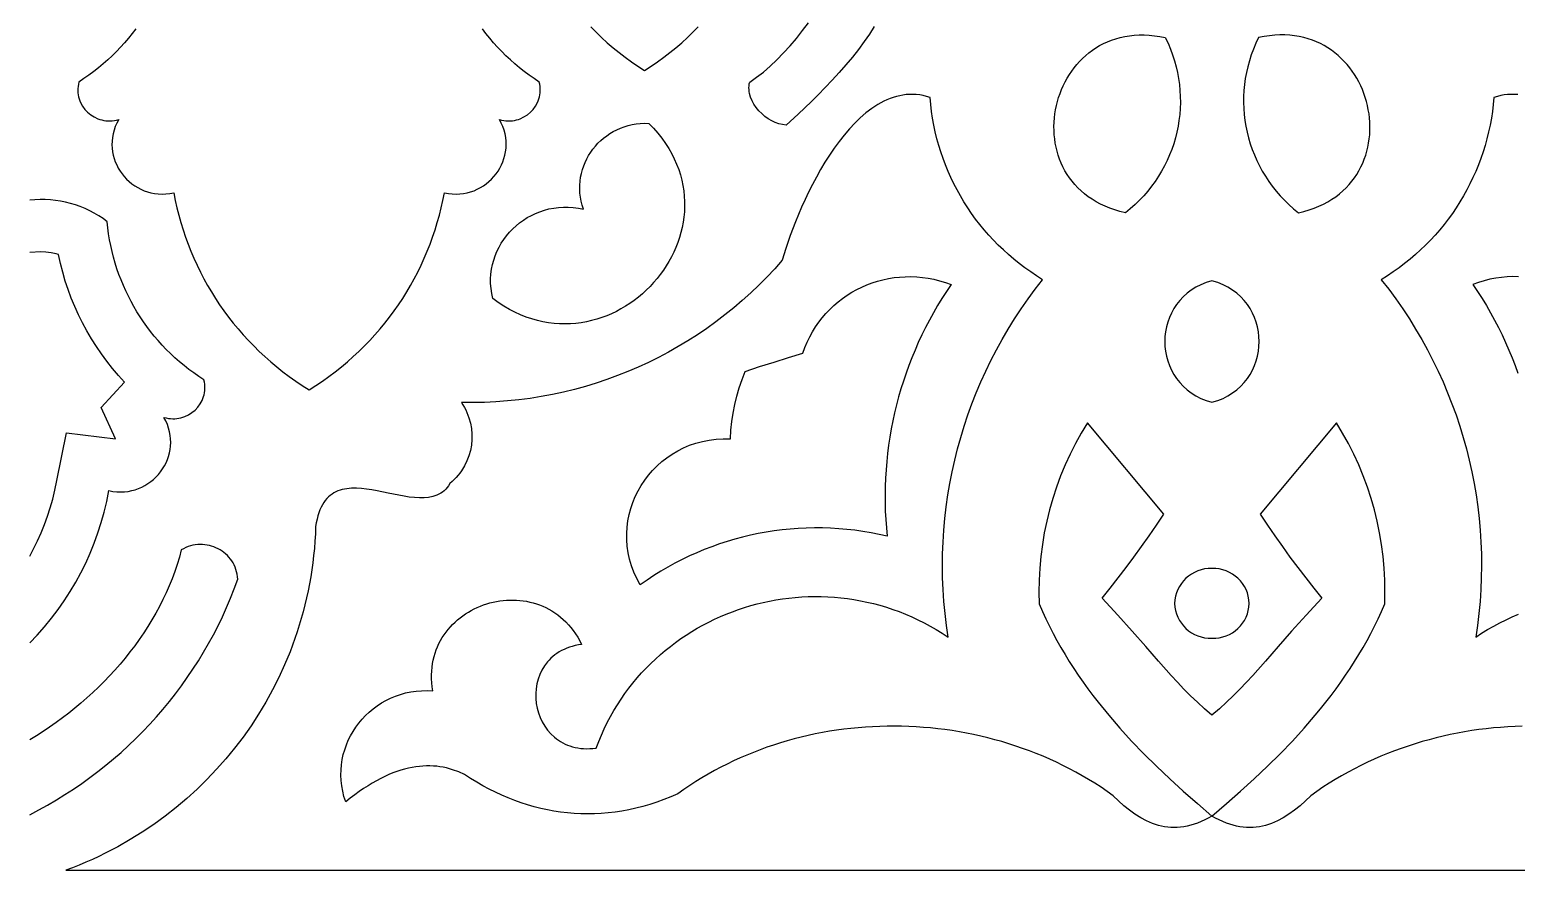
# Model space of a CAD drawing. Extents: x 50 to 3710, y -977 to -877.
# Drawn here: x 863.1 to 948.4, y -977.1 to -928.9 of the extents above; entities that cross this region are included whole.
import ezdxf

# ---------------------------------------------------------------- set-up
doc = ezdxf.new("R2010")
doc.units = 0
doc.layers.add('LAYER_1', color=18, linetype='CONTINUOUS')

msp = doc.modelspace()

# ---------------------------------------------------------------- linework, layer by layer
at = {"layer": 'LAYER_1'}
for points in [[(869.214, -928.822), (869.008, -929.094), (868.794, -929.361), (868.572, -929.623), (868.343, -929.878), (868.106, -930.127), (867.861, -930.37), (867.609, -930.606), (867.35, -930.835), (867.084, -931.058), (866.811, -931.273), (866.531, -931.482), (866.244, -931.683), (865.95, -931.876), (865.922, -932.002), (865.904, -932.127), (865.894, -932.251), (865.893, -932.373), (865.901, -932.493), (865.916, -932.611), (865.94, -932.726), (865.971, -932.839), (866.009, -932.949), (866.054, -933.055), (866.164, -933.257), (866.299, -933.443), (866.456, -933.61), (866.633, -933.757), (866.828, -933.881), (867.038, -933.98), (867.148, -934.019), (867.261, -934.052), (867.377, -934.077), (867.495, -934.094), (867.615, -934.104), (867.737, -934.106), (867.861, -934.099), (867.986, -934.084), (868.112, -934.06), (868.238, -934.026), (868.13, -934.23), (868.041, -934.436), (867.969, -934.643), (867.914, -934.851), (867.877, -935.058), (867.855, -935.265), (867.85, -935.47), (867.859, -935.673), (867.884, -935.873), (867.923, -936.07), (867.976, -936.263), (868.042, -936.451), (868.121, -936.634), (868.212, -936.811), (868.315, -936.981), (868.43, -937.144), (868.555, -937.299), (868.69, -937.445), (868.836, -937.582), (868.99, -937.71), (869.154, -937.826), (869.326, -937.932), (869.506, -938.026), (869.693, -938.107), (869.886, -938.175), (870.087, -938.229), (870.293, -938.269), (870.504, -938.294), (870.72, -938.303), (870.941, -938.296), (871.165, -938.271), (871.393, -938.229), (871.478, -938.662), (871.574, -939.091), (871.68, -939.517), (871.798, -939.939), (871.926, -940.357), (872.065, -940.771), (872.214, -941.18), (872.374, -941.585), (872.545, -941.986), (872.726, -942.382), (872.917, -942.772), (873.118, -943.158), (873.329, -943.538), (873.55, -943.913), (873.781, -944.282), (874.022, -944.646), (874.273, -945.003), (874.534, -945.354), (874.804, -945.699), (875.083, -946.037), (875.372, -946.369), (875.671, -946.694), (875.978, -947.012), (876.295, -947.322), (876.621, -947.625), (876.956, -947.921), (877.3, -948.209), (877.653, -948.489), (878.014, -948.761), (878.385, -949.025), (878.764, -949.28), (879.151, -949.527), (879.539, -949.28), (879.917, -949.025), (880.288, -948.761), (880.649, -948.489), (881.002, -948.209), (881.346, -947.921), (881.681, -947.625), (882.007, -947.322), (882.324, -947.012), (882.631, -946.694), (882.93, -946.369), (883.219, -946.037), (883.498, -945.699), (883.769, -945.354), (884.029, -945.003), (884.28, -944.646), (884.521, -944.282), (884.752, -943.913), (884.973, -943.538), (885.184, -943.158), (885.386, -942.772), (885.577, -942.382), (885.757, -941.986), (885.928, -941.585), (886.088, -941.18), (886.237, -940.771), (886.376, -940.357), (886.504, -939.939), (886.622, -939.517), (886.729, -939.091), (886.824, -938.662), (886.909, -938.229), (887.137, -938.271), (887.361, -938.296), (887.582, -938.303), (887.798, -938.294), (888.009, -938.269), (888.215, -938.229), (888.416, -938.175), (888.61, -938.107), (888.797, -938.026), (888.976, -937.932), (889.148, -937.826), (889.312, -937.71), (889.466, -937.582), (889.612, -937.445), (889.747, -937.299), (889.873, -937.144), (889.987, -936.981), (890.09, -936.811), (890.181, -936.634), (890.26, -936.451), (890.326, -936.263), (890.379, -936.07), (890.418, -935.873), (890.443, -935.673), (890.452, -935.47), (890.447, -935.265), (890.426, -935.058), (890.388, -934.851), (890.333, -934.643), (890.262, -934.436), (890.172, -934.23), (890.064, -934.026), (890.19, -934.06), (890.316, -934.084), (890.441, -934.099), (890.565, -934.106), (890.687, -934.104), (890.807, -934.094), (890.925, -934.077), (891.041, -934.052), (891.154, -934.019), (891.264, -933.98), (891.474, -933.881), (891.669, -933.757), (891.846, -933.61), (892.003, -933.443), (892.138, -933.257), (892.248, -933.055), (892.293, -932.949), (892.332, -932.839), (892.363, -932.726), (892.386, -932.611), (892.402, -932.493), (892.409, -932.373), (892.408, -932.251), (892.398, -932.127), (892.38, -932.002), (892.352, -931.876), (892.058, -931.683), (891.771, -931.482), (891.491, -931.273), (891.218, -931.058), (890.952, -930.835), (890.693, -930.606), (890.441, -930.37), (890.197, -930.127), (889.959, -929.878), (889.73, -929.623), (889.508, -929.361), (889.294, -929.094), (889.088, -928.822)], [(895.301, -928.717), (895.609, -929.025), (895.926, -929.326), (896.251, -929.62), (896.585, -929.906), (896.928, -930.185), (897.279, -930.456), (897.639, -930.72), (898.007, -930.975), (898.384, -931.222), (898.76, -930.975), (899.129, -930.72), (899.488, -930.456), (899.84, -930.185), (900.182, -929.906), (900.517, -929.62), (900.842, -929.326), (901.159, -929.025), (901.467, -928.717)], [(911.55, -928.699), (911.283, -929.126), (910.983, -929.561), (910.654, -930.004), (910.302, -930.449), (909.931, -930.894), (909.546, -931.336), (909.151, -931.77), (908.751, -932.195), (908.35, -932.606), (907.955, -933), (907.195, -933.724), (906.508, -934.341), (906.301, -934.319), (906.091, -934.27), (905.883, -934.196), (905.677, -934.099), (905.478, -933.981), (905.287, -933.844), (905.107, -933.69), (904.941, -933.521), (904.791, -933.34), (904.66, -933.147), (904.551, -932.946), (904.465, -932.738), (904.407, -932.525), (904.388, -932.417), (904.377, -932.309), (904.375, -932.2), (904.38, -932.092), (904.394, -931.984), (904.417, -931.876), (904.809, -931.607), (905.202, -931.303), (905.592, -930.966), (905.979, -930.601), (906.36, -930.211), (906.733, -929.8), (907.097, -929.371), (907.45, -928.927), (907.789, -928.473)], [(948.715, -968.822), (948.3, -968.835), (947.884, -968.856), (947.469, -968.885), (947.054, -968.921), (946.64, -968.965), (946.226, -969.016), (945.814, -969.075), (945.402, -969.142), (944.992, -969.217), (944.584, -969.299), (944.176, -969.389), (943.771, -969.487), (943.367, -969.592), (942.965, -969.705), (942.566, -969.826), (942.168, -969.955), (941.773, -970.091), (941.381, -970.234), (940.992, -970.386), (940.605, -970.545), (940.221, -970.712), (939.841, -970.886), (939.464, -971.069), (939.09, -971.259), (938.72, -971.456), (938.354, -971.661), (937.992, -971.874), (937.634, -972.095), (937.28, -972.323), (936.931, -972.559), (936.586, -972.803), (936.281, -973.102), (935.97, -973.381), (935.655, -973.637), (935.334, -973.869), (935.008, -974.074), (934.675, -974.25), (934.506, -974.327), (934.336, -974.396), (934.164, -974.457), (933.99, -974.509), (933.814, -974.552), (933.636, -974.586), (933.457, -974.611), (933.275, -974.627), (933.091, -974.632), (932.905, -974.628), (932.717, -974.613), (932.527, -974.588), (932.335, -974.551), (932.14, -974.504), (931.943, -974.445), (931.744, -974.374), (931.542, -974.292), (931.337, -974.197), (931.13, -974.09), (930.921, -973.97), (931.754, -973.26), (932.563, -972.549), (933.345, -971.835), (934.1, -971.118), (934.829, -970.396), (935.529, -969.669), (936.2, -968.934), (936.842, -968.191), (937.151, -967.816), (937.453, -967.438), (937.747, -967.058), (938.034, -966.676), (938.312, -966.29), (938.582, -965.901), (938.845, -965.509), (939.099, -965.113), (939.344, -964.714), (939.582, -964.311), (939.811, -963.905), (940.031, -963.494), (940.243, -963.08), (940.446, -962.661), (940.64, -962.238), (940.825, -961.81), (940.841, -961.124), (940.83, -960.44), (940.794, -959.759), (940.732, -959.08), (940.645, -958.405), (940.532, -957.734), (940.394, -957.068), (940.232, -956.408), (940.044, -955.755), (939.832, -955.108), (939.596, -954.47), (939.335, -953.839), (939.051, -953.218), (938.742, -952.607), (938.41, -952.006), (938.055, -951.416), (933.686, -956.666), (934.101, -957.286), (934.524, -957.902), (934.955, -958.512), (935.393, -959.116), (935.839, -959.715), (936.293, -960.309), (936.754, -960.897), (937.223, -961.479), (936.756, -961.967), (936.313, -962.443), (935.486, -963.364), (934.717, -964.246), (933.983, -965.092), (933.26, -965.905), (932.895, -966.301), (932.524, -966.69), (932.144, -967.073), (931.752, -967.45), (931.345, -967.821), (930.92, -968.187), (930.495, -967.821), (930.087, -967.45), (929.695, -967.073), (929.315, -966.69), (928.944, -966.301), (928.58, -965.905), (927.856, -965.092), (927.122, -964.246), (926.353, -963.364), (925.526, -962.443), (925.083, -961.967), (924.617, -961.479), (925.085, -960.897), (925.547, -960.309), (926, -959.715), (926.446, -959.116), (926.885, -958.512), (927.315, -957.902), (927.738, -957.286), (928.153, -956.666), (923.784, -951.416), (923.429, -952.006), (923.097, -952.607), (922.789, -953.218), (922.504, -953.839), (922.244, -954.47), (922.007, -955.108), (921.795, -955.755), (921.608, -956.408), (921.445, -957.068), (921.307, -957.734), (921.195, -958.405), (921.107, -959.08), (921.045, -959.759), (921.009, -960.44), (920.998, -961.124), (921.014, -961.81), (921.199, -962.238), (921.393, -962.661), (921.597, -963.08), (921.808, -963.494), (922.029, -963.905), (922.258, -964.311), (922.495, -964.714), (922.741, -965.113), (922.995, -965.509), (923.257, -965.901), (923.527, -966.29), (923.806, -966.676), (924.092, -967.058), (924.386, -967.438), (924.998, -968.191), (925.639, -968.934), (926.311, -969.669), (927.011, -970.396), (927.739, -971.118), (928.495, -971.835), (929.277, -972.549), (930.085, -973.26), (930.919, -973.97), (930.709, -974.09), (930.502, -974.197), (930.298, -974.292), (930.096, -974.374), (929.896, -974.445), (929.699, -974.504), (929.505, -974.551), (929.312, -974.588), (929.122, -974.613), (928.934, -974.628), (928.748, -974.632), (928.564, -974.627), (928.383, -974.611), (928.203, -974.586), (928.025, -974.552), (927.85, -974.509), (927.676, -974.457), (927.504, -974.396), (927.333, -974.327), (927.164, -974.25), (926.832, -974.074), (926.505, -973.869), (926.185, -973.637), (925.869, -973.381), (925.559, -973.102), (925.253, -972.803), (924.908, -972.559), (924.559, -972.323), (924.205, -972.095), (923.847, -971.874), (923.485, -971.661), (923.119, -971.456), (922.749, -971.259), (922.376, -971.069), (921.998, -970.886), (921.618, -970.712), (921.234, -970.545), (920.848, -970.386), (920.458, -970.234), (920.066, -970.091), (919.671, -969.955), (919.274, -969.826), (918.874, -969.705), (918.472, -969.592), (918.069, -969.487), (917.663, -969.389), (917.256, -969.299), (916.847, -969.217), (916.437, -969.142), (916.026, -969.075), (915.613, -969.016), (915.2, -968.965), (914.785, -968.921), (914.371, -968.885), (913.955, -968.856), (913.54, -968.835), (913.124, -968.822), (912.708, -968.817), (912.293, -968.819), (911.877, -968.829), (911.462, -968.846), (911.048, -968.871), (910.635, -968.904), (910.222, -968.945), (909.81, -968.993), (909.4, -969.049), (908.991, -969.113), (908.583, -969.184), (908.177, -969.263), (907.773, -969.35), (907.371, -969.444), (906.971, -969.546), (906.573, -969.656), (906.178, -969.773), (905.785, -969.898), (905.395, -970.031), (905.008, -970.171), (904.624, -970.319), (904.243, -970.475), (903.865, -970.639), (903.491, -970.81), (903.12, -970.988), (902.753, -971.175), (902.39, -971.369), (902.031, -971.571), (901.677, -971.78), (901.327, -971.997), (900.981, -972.222), (900.64, -972.455), (900.304, -972.695), (899.899, -972.869), (899.495, -973.028), (899.092, -973.173), (898.69, -973.304), (898.289, -973.421), (897.889, -973.523), (897.49, -973.611), (897.093, -973.686), (896.696, -973.747), (896.301, -973.794), (895.907, -973.827), (895.515, -973.847), (895.124, -973.854), (894.734, -973.847), (894.347, -973.827), (893.96, -973.795), (893.576, -973.749), (893.194, -973.691), (892.813, -973.62), (892.434, -973.536), (892.057, -973.44), (891.683, -973.332), (891.31, -973.211), (890.94, -973.078), (890.571, -972.933), (890.206, -972.777), (889.842, -972.608), (889.481, -972.428), (889.122, -972.236), (888.766, -972.033), (888.413, -971.818), (888.062, -971.593), (887.729, -971.44), (887.384, -971.313), (887.207, -971.259), (887.027, -971.213), (886.844, -971.174), (886.658, -971.142), (886.469, -971.118), (886.277, -971.102), (886.081, -971.094), (885.883, -971.095), (885.682, -971.104), (885.477, -971.121), (885.27, -971.147), (885.059, -971.183), (884.845, -971.228), (884.628, -971.282), (884.408, -971.346), (884.184, -971.42), (883.958, -971.503), (883.728, -971.598), (883.495, -971.702), (883.259, -971.818), (883.019, -971.944), (882.777, -972.081), (882.531, -972.23), (882.281, -972.39), (882.029, -972.562), (881.773, -972.746), (881.514, -972.941), (881.251, -973.15), (881.154, -972.842), (881.079, -972.536), (881.025, -972.23), (880.991, -971.925), (880.978, -971.623), (880.984, -971.323), (881.009, -971.028), (881.053, -970.736), (881.115, -970.45), (881.193, -970.169), (881.289, -969.894), (881.401, -969.626), (881.529, -969.366), (881.672, -969.115), (881.83, -968.872), (882.002, -968.639), (882.188, -968.417), (882.387, -968.206), (882.598, -968.006), (882.822, -967.819), (883.056, -967.645), (883.302, -967.485), (883.559, -967.339), (883.825, -967.209), (884.1, -967.094), (884.385, -966.996), (884.677, -966.915), (884.978, -966.852), (885.285, -966.808), (885.6, -966.783), (885.92, -966.778), (886.246, -966.793), (886.211, -966.557), (886.187, -966.324), (886.175, -966.097), (886.173, -965.873), (886.182, -965.655), (886.201, -965.441), (886.23, -965.231), (886.269, -965.027), (886.318, -964.827), (886.375, -964.632), (886.441, -964.443), (886.515, -964.259), (886.598, -964.08), (886.689, -963.906), (886.787, -963.738), (886.893, -963.575), (887.006, -963.418), (887.125, -963.267), (887.251, -963.122), (887.383, -962.982), (887.52, -962.849), (887.664, -962.722), (887.812, -962.601), (887.966, -962.486), (888.124, -962.378), (888.286, -962.276), (888.453, -962.181), (888.623, -962.092), (888.797, -962.01), (888.974, -961.936), (889.154, -961.868), (889.336, -961.807), (889.521, -961.753), (889.708, -961.706), (889.897, -961.667), (890.086, -961.635), (890.277, -961.611), (890.469, -961.594), (890.662, -961.585), (890.854, -961.584), (891.047, -961.59), (891.239, -961.605), (891.431, -961.628), (891.621, -961.658), (891.81, -961.697), (891.998, -961.745), (892.184, -961.801), (892.368, -961.865), (892.549, -961.938), (892.728, -962.019), (892.904, -962.11), (893.076, -962.209), (893.245, -962.317), (893.41, -962.435), (893.57, -962.561), (893.726, -962.697), (893.878, -962.842), (894.024, -962.997), (894.165, -963.161), (894.3, -963.334), (894.43, -963.518), (894.553, -963.711), (894.669, -963.914), (894.779, -964.127), (894.594, -964.157), (894.416, -964.194), (894.245, -964.239), (894.081, -964.29), (893.924, -964.349), (893.774, -964.414), (893.631, -964.485), (893.494, -964.562), (893.365, -964.645), (893.242, -964.734), (893.126, -964.828), (893.017, -964.926), (892.914, -965.029), (892.818, -965.137), (892.645, -965.364), (892.499, -965.606), (892.378, -965.859), (892.283, -966.122), (892.213, -966.393), (892.168, -966.67), (892.147, -966.95), (892.15, -967.231), (892.177, -967.511), (892.228, -967.788), (892.302, -968.059), (892.399, -968.323), (892.519, -968.577), (892.661, -968.819), (892.825, -969.047), (893.011, -969.259), (893.218, -969.452), (893.329, -969.541), (893.446, -969.625), (893.568, -969.703), (893.695, -969.775), (893.828, -969.841), (893.965, -969.9), (894.108, -969.952), (894.255, -969.998), (894.408, -970.036), (894.565, -970.066), (894.727, -970.089), (894.894, -970.103), (895.066, -970.109), (895.243, -970.106), (895.425, -970.095), (895.611, -970.074), (895.757, -969.697), (895.912, -969.327), (896.077, -968.965), (896.252, -968.611), (896.436, -968.264), (896.629, -967.924), (896.831, -967.592), (897.042, -967.269), (897.261, -966.953), (897.489, -966.644), (897.724, -966.344), (897.968, -966.052), (898.218, -965.768), (898.476, -965.493), (898.742, -965.225), (899.014, -964.966), (899.292, -964.715), (899.577, -964.473), (899.869, -964.239), (900.166, -964.014), (900.469, -963.798), (900.778, -963.59), (901.092, -963.392), (901.411, -963.202), (901.735, -963.021), (902.064, -962.849), (902.397, -962.687), (902.734, -962.533), (903.075, -962.389), (903.42, -962.254), (903.769, -962.128), (904.121, -962.012), (904.476, -961.906), (904.834, -961.809), (905.194, -961.722), (905.557, -961.644), (905.922, -961.577), (906.289, -961.519), (906.658, -961.471), (907.028, -961.433), (907.4, -961.405), (907.773, -961.388), (908.146, -961.381), (908.521, -961.384), (908.895, -961.397), (909.27, -961.421), (909.645, -961.455), (910.02, -961.5), (910.394, -961.556), (910.767, -961.622), (911.14, -961.699), (911.511, -961.788), (911.881, -961.886), (912.25, -961.996), (912.617, -962.118), (912.981, -962.25), (913.344, -962.393), (913.703, -962.548), (914.061, -962.714), (914.415, -962.892), (914.766, -963.081), (915.114, -963.281), (915.458, -963.493), (915.798, -963.717), (915.698, -963.035), (915.615, -962.351), (915.551, -961.668), (915.505, -960.984), (915.477, -960.301), (915.467, -959.619), (915.475, -958.937), (915.5, -958.258), (915.543, -957.58), (915.604, -956.903), (915.682, -956.23), (915.778, -955.559), (915.891, -954.891), (916.021, -954.226), (916.168, -953.565), (916.332, -952.909), (916.513, -952.256), (916.712, -951.608), (916.926, -950.965), (917.158, -950.328), (917.406, -949.696), (917.671, -949.07), (917.952, -948.451), (918.25, -947.838), (918.564, -947.232), (918.894, -946.633), (919.24, -946.042), (919.602, -945.459), (919.98, -944.884), (920.374, -944.318), (920.784, -943.761), (921.209, -943.212), (920.863, -942.996), (920.525, -942.77), (920.195, -942.535), (919.873, -942.291), (919.56, -942.038), (919.255, -941.777), (918.958, -941.508), (918.671, -941.231), (918.392, -940.946), (918.122, -940.653), (917.862, -940.353), (917.611, -940.046), (917.369, -939.732), (917.137, -939.411), (916.915, -939.084), (916.702, -938.751), (916.5, -938.412), (916.307, -938.067), (916.125, -937.716), (915.954, -937.36), (915.793, -936.999), (915.642, -936.633), (915.503, -936.263), (915.374, -935.888), (915.257, -935.509), (915.151, -935.125), (915.056, -934.738), (914.973, -934.348), (914.901, -933.954), (914.841, -933.557), (914.794, -933.157), (914.758, -932.755), (914.558, -932.697), (914.359, -932.651), (914.162, -932.617), (913.966, -932.596), (913.772, -932.586), (913.58, -932.588), (913.39, -932.601), (913.201, -932.624), (913.014, -932.659), (912.828, -932.703), (912.645, -932.757), (912.463, -932.821), (912.283, -932.895), (912.105, -932.977), (911.929, -933.068), (911.755, -933.168), (911.583, -933.276), (911.413, -933.392), (911.079, -933.645), (910.753, -933.927), (910.436, -934.234), (910.128, -934.564), (909.829, -934.916), (909.539, -935.285), (909.259, -935.671), (908.989, -936.07), (908.729, -936.481), (908.479, -936.9), (908.24, -937.326), (908.012, -937.757), (907.794, -938.189), (907.588, -938.62), (907.394, -939.049), (907.211, -939.472), (907.041, -939.888), (906.736, -940.687), (906.483, -941.427), (906.283, -942.088), (905.849, -942.58), (905.402, -943.058), (904.944, -943.522), (904.473, -943.972), (903.991, -944.408), (903.498, -944.83), (902.994, -945.237), (902.479, -945.629), (901.955, -946.007), (901.42, -946.37), (900.876, -946.718), (900.323, -947.05), (899.761, -947.367), (899.191, -947.669), (898.613, -947.955), (898.027, -948.225), (897.434, -948.479), (896.833, -948.716), (896.226, -948.938), (895.613, -949.143), (894.994, -949.331), (894.369, -949.502), (893.739, -949.657), (893.103, -949.794), (892.464, -949.914), (891.82, -950.017), (891.172, -950.102), (890.52, -950.169), (889.865, -950.219), (889.208, -950.25), (888.548, -950.263), (887.885, -950.258), (887.975, -950.397), (888.058, -950.54), (888.133, -950.685), (888.201, -950.832), (888.316, -951.133), (888.401, -951.44), (888.457, -951.752), (888.485, -952.067), (888.484, -952.382), (888.455, -952.695), (888.398, -953.005), (888.313, -953.309), (888.201, -953.606), (888.061, -953.893), (887.893, -954.169), (887.799, -954.302), (887.699, -954.431), (887.591, -954.557), (887.477, -954.678), (887.356, -954.795), (887.229, -954.907), (887.154, -955.025), (887.073, -955.132), (886.987, -955.228), (886.896, -955.315), (886.8, -955.392), (886.699, -955.46), (886.594, -955.519), (886.484, -955.57), (886.37, -955.613), (886.253, -955.649), (886.006, -955.698), (885.746, -955.723), (885.474, -955.725), (885.191, -955.708), (884.9, -955.675), (884.602, -955.629), (884.299, -955.574), (883.682, -955.448), (883.062, -955.322), (882.754, -955.267), (882.451, -955.221), (882.154, -955.188), (881.864, -955.172), (881.583, -955.174), (881.312, -955.198), (881.053, -955.248), (880.929, -955.284), (880.808, -955.327), (880.691, -955.378), (880.578, -955.437), (880.469, -955.505), (880.365, -955.583), (880.265, -955.669), (880.17, -955.766), (880.08, -955.873), (879.995, -955.991), (879.916, -956.12), (879.842, -956.26), (879.774, -956.413), (879.712, -956.578), (879.657, -956.755), (879.607, -956.946), (879.564, -957.15), (879.528, -957.368), (879.512, -957.787), (879.487, -958.204), (879.454, -958.619), (879.413, -959.031), (879.365, -959.442), (879.309, -959.851), (879.245, -960.257), (879.174, -960.661), (879.095, -961.063), (879.008, -961.462), (878.915, -961.858), (878.813, -962.252), (878.705, -962.643), (878.59, -963.031), (878.467, -963.416), (878.338, -963.798), (878.201, -964.177), (878.058, -964.553), (877.75, -965.295), (877.416, -966.024), (877.056, -966.738), (876.67, -967.438), (876.259, -968.122), (875.824, -968.79), (875.364, -969.442), (874.881, -970.076), (874.376, -970.692), (873.847, -971.29), (873.298, -971.868), (872.727, -972.427), (872.135, -972.965), (871.524, -973.482), (870.892, -973.977), (870.242, -974.45), (869.574, -974.9), (868.887, -975.326), (868.183, -975.728), (867.463, -976.106), (867.097, -976.285), (866.726, -976.457), (866.352, -976.623), (865.974, -976.783), (865.592, -976.936), (865.206, -977.082), (930.92, -977.082), (996.633, -977.082)], [(948.45, -932.601), (948.259, -932.588), (948.067, -932.586), (947.873, -932.596), (947.678, -932.617), (947.48, -932.651), (947.282, -932.697), (947.082, -932.755), (947.046, -933.157), (946.998, -933.557), (946.938, -933.954), (946.867, -934.348), (946.783, -934.738), (946.689, -935.125), (946.582, -935.509), (946.465, -935.888), (946.336, -936.263), (946.197, -936.633), (946.047, -936.999), (945.886, -937.36), (945.714, -937.716), (945.532, -938.067), (945.34, -938.412), (945.137, -938.751), (944.925, -939.084), (944.702, -939.411), (944.47, -939.732), (944.229, -940.046), (943.977, -940.353), (943.717, -940.653), (943.447, -940.946), (943.169, -941.231), (942.881, -941.508), (942.585, -941.777), (942.28, -942.038), (941.966, -942.291), (941.644, -942.535), (941.314, -942.77), (940.976, -942.996), (940.63, -943.212), (941.055, -943.761), (941.465, -944.318), (941.859, -944.884), (942.237, -945.459), (942.599, -946.042), (942.946, -946.633), (943.276, -947.232), (943.589, -947.838), (943.887, -948.451), (944.168, -949.07), (944.433, -949.696), (944.681, -950.328), (944.913, -950.965), (945.128, -951.608), (945.326, -952.256), (945.507, -952.909), (945.671, -953.565), (945.819, -954.226), (945.949, -954.891), (946.062, -955.559), (946.157, -956.23), (946.235, -956.903), (946.296, -957.58), (946.339, -958.258), (946.365, -958.937), (946.372, -959.619), (946.362, -960.301), (946.334, -960.984), (946.288, -961.668), (946.224, -962.351), (946.142, -963.035), (946.041, -963.717), (946.381, -963.493), (946.726, -963.281), (947.073, -963.081), (947.424, -962.892), (947.779, -962.714), (948.136, -962.548), (948.496, -962.393)], [(863.135, -964.047), (863.57, -963.59), (863.986, -963.118), (864.382, -962.633), (864.76, -962.134), (865.117, -961.623), (865.454, -961.1), (865.771, -960.565), (866.068, -960.019), (866.344, -959.462), (866.599, -958.896), (866.833, -958.319), (867.045, -957.734), (867.236, -957.14), (867.405, -956.537), (867.552, -955.927), (867.676, -955.31), (867.904, -955.352), (868.129, -955.377), (868.349, -955.384), (868.565, -955.375), (868.777, -955.35), (868.983, -955.31), (869.183, -955.256), (869.377, -955.188), (869.564, -955.107), (869.743, -955.013), (869.915, -954.907), (870.079, -954.791), (870.234, -954.663), (870.379, -954.526), (870.515, -954.38), (870.64, -954.225), (870.754, -954.062), (870.857, -953.892), (870.949, -953.715), (871.027, -953.532), (871.094, -953.344), (871.146, -953.151), (871.185, -952.954), (871.21, -952.754), (871.22, -952.551), (871.214, -952.346), (871.193, -952.139), (871.155, -951.932), (871.101, -951.724), (871.029, -951.517), (870.939, -951.311), (870.831, -951.107), (870.958, -951.141), (871.084, -951.165), (871.208, -951.18), (871.332, -951.187), (871.454, -951.185), (871.574, -951.176), (871.692, -951.158), (871.808, -951.133), (871.921, -951.1), (872.031, -951.061), (872.241, -950.962), (872.436, -950.838), (872.613, -950.691), (872.77, -950.524), (872.905, -950.338), (873.015, -950.136), (873.06, -950.03), (873.099, -949.92), (873.13, -949.807), (873.153, -949.692), (873.169, -949.574), (873.176, -949.454), (873.175, -949.332), (873.166, -949.208), (873.147, -949.083), (873.119, -948.957), (872.826, -948.764), (872.539, -948.563), (872.259, -948.355), (871.985, -948.139), (871.719, -947.916), (871.46, -947.687), (871.208, -947.451), (870.964, -947.208), (870.727, -946.959), (870.497, -946.704), (870.275, -946.443), (870.061, -946.175), (869.855, -945.903), (869.657, -945.625), (869.467, -945.341), (869.285, -945.053), (869.111, -944.759), (868.946, -944.461), (868.789, -944.158), (868.641, -943.851), (868.502, -943.54), (868.372, -943.224), (868.25, -942.905), (868.138, -942.582), (868.035, -942.255), (867.941, -941.926), (867.856, -941.593), (867.781, -941.257), (867.716, -940.918), (867.66, -940.576), (867.614, -940.233), (867.578, -939.887), (867.337, -939.711), (867.089, -939.548), (866.835, -939.398), (866.573, -939.26), (866.307, -939.135), (866.035, -939.024), (865.758, -938.925), (865.477, -938.84), (865.192, -938.768), (864.904, -938.709), (864.613, -938.665), (864.32, -938.634), (864.025, -938.616), (863.729, -938.613), (863.432, -938.624), (863.135, -938.649)], [(863.135, -959.06), (863.357, -958.652), (863.583, -958.196), (863.793, -957.73), (863.985, -957.257), (864.159, -956.776), (864.316, -956.287), (864.455, -955.791), (864.576, -955.288), (864.69, -954.725), (865.242, -951.989), (868.052, -952.333), (867.238, -950.541), (868.578, -949.089), (868.224, -948.7), (867.884, -948.3), (867.559, -947.889), (867.249, -947.468), (866.954, -947.038), (866.675, -946.598), (866.411, -946.149), (866.164, -945.691), (865.932, -945.226), (865.717, -944.753), (865.518, -944.272), (865.336, -943.784), (865.172, -943.29), (865.024, -942.79), (864.894, -942.285), (864.781, -941.774), (864.649, -941.73), (864.361, -941.665), (864.067, -941.627), (863.77, -941.616), (863.135, -941.655)], [(948.504, -943.039), (948.177, -943.035), (947.849, -943.048), (947.519, -943.077), (947.19, -943.124), (946.861, -943.188), (946.532, -943.269), (946.205, -943.369), (945.88, -943.487), (946.148, -943.887), (946.406, -944.292), (946.655, -944.701), (946.894, -945.116), (947.124, -945.534), (947.344, -945.957), (947.554, -946.384), (947.755, -946.815), (947.946, -947.25), (948.127, -947.689), (948.298, -948.131), (948.459, -948.576)], [(863.135, -973.893), (863.652, -973.623), (864.161, -973.342), (864.663, -973.049), (865.156, -972.745), (865.642, -972.43), (866.119, -972.104), (866.588, -971.768), (867.048, -971.421), (867.5, -971.063), (867.942, -970.696), (868.376, -970.318), (868.8, -969.931), (869.215, -969.534), (869.62, -969.128), (870.015, -968.712), (870.4, -968.287), (870.775, -967.853), (871.14, -967.411), (871.494, -966.959), (871.838, -966.5), (872.171, -966.032), (872.492, -965.556), (872.803, -965.072), (873.102, -964.581), (873.39, -964.082), (873.666, -963.575), (873.93, -963.062), (874.182, -962.541), (874.422, -962.014), (874.649, -961.479), (874.864, -960.939), (875.066, -960.392), (875.054, -960.244), (875.032, -960.101), (875, -959.962), (874.96, -959.828), (874.912, -959.698), (874.855, -959.574), (874.791, -959.454), (874.72, -959.34), (874.641, -959.231), (874.556, -959.128), (874.465, -959.031), (874.369, -958.94), (874.267, -958.855), (874.16, -958.777), (874.048, -958.705), (873.932, -958.641), (873.813, -958.583), (873.69, -958.533), (873.564, -958.491), (873.435, -958.456), (873.304, -958.429), (873.171, -958.41), (873.037, -958.399), (872.902, -958.397), (872.766, -958.404), (872.629, -958.42), (872.493, -958.444), (872.357, -958.478), (872.222, -958.522), (872.088, -958.575), (871.956, -958.638), (871.826, -958.712), (871.713, -959.129), (871.588, -959.543), (871.449, -959.954), (871.298, -960.361), (871.134, -960.765), (870.959, -961.165), (870.771, -961.561), (870.572, -961.953), (870.362, -962.34), (870.141, -962.723), (869.91, -963.101), (869.668, -963.474), (869.416, -963.842), (869.155, -964.205), (868.884, -964.562), (868.604, -964.913), (868.316, -965.258), (868.018, -965.598), (867.713, -965.93), (867.4, -966.257), (867.079, -966.577), (866.751, -966.89), (866.416, -967.195), (866.074, -967.494), (865.726, -967.785), (865.372, -968.069), (865.012, -968.344), (864.646, -968.612), (864.276, -968.871), (863.9, -969.122), (863.52, -969.365), (863.135, -969.599)]]:
    msp.add_lwpolyline(points, dxfattribs=at)
for points in [[(925.957, -939.377), (925.645, -939.3), (925.346, -939.211), (925.061, -939.111), (924.788, -938.999), (924.528, -938.877), (924.281, -938.745), (924.047, -938.603), (923.825, -938.451), (923.615, -938.291), (923.418, -938.123), (923.234, -937.946), (923.061, -937.762), (922.901, -937.571), (922.752, -937.374), (922.616, -937.17), (922.491, -936.961), (922.377, -936.747), (922.276, -936.527), (922.185, -936.304), (922.106, -936.077), (922.038, -935.847), (921.982, -935.613), (921.936, -935.378), (921.901, -935.14), (921.877, -934.901), (921.864, -934.661), (921.861, -934.421), (921.869, -934.18), (921.887, -933.939), (921.916, -933.7), (921.954, -933.462), (922.003, -933.225), (922.062, -932.991), (922.13, -932.759), (922.208, -932.531), (922.296, -932.306), (922.394, -932.085), (922.5, -931.868), (922.617, -931.657), (922.742, -931.451), (922.876, -931.251), (923.02, -931.057), (923.172, -930.87), (923.334, -930.69), (923.504, -930.518), (923.682, -930.355), (923.869, -930.199), (924.065, -930.053), (924.268, -929.917), (924.48, -929.79), (924.7, -929.674), (924.928, -929.569), (925.164, -929.476), (925.407, -929.394), (925.659, -929.324), (925.917, -929.268), (926.183, -929.224), (926.457, -929.194), (926.738, -929.179), (927.026, -929.178), (927.321, -929.192), (927.622, -929.221), (927.931, -929.267), (928.246, -929.329), (928.401, -929.656), (928.541, -929.986), (928.664, -930.32), (928.773, -930.657), (928.866, -930.996), (928.943, -931.336), (929.006, -931.679), (929.053, -932.022), (929.086, -932.366), (929.104, -932.711), (929.107, -933.054), (929.095, -933.397), (929.069, -933.739), (929.029, -934.079), (928.974, -934.417), (928.905, -934.752), (928.822, -935.084), (928.725, -935.412), (928.614, -935.737), (928.49, -936.056), (928.351, -936.371), (928.199, -936.681), (928.034, -936.984), (927.855, -937.282), (927.663, -937.572), (927.458, -937.855), (927.24, -938.131), (927.009, -938.398), (926.765, -938.657), (926.508, -938.907), (926.239, -939.147)], [(935.882, -939.377), (936.194, -939.3), (936.493, -939.211), (936.779, -939.111), (937.052, -938.999), (937.311, -938.877), (937.558, -938.745), (937.793, -938.603), (938.015, -938.451), (938.224, -938.291), (938.421, -938.123), (938.606, -937.946), (938.778, -937.762), (938.939, -937.571), (939.087, -937.374), (939.224, -937.17), (939.349, -936.961), (939.462, -936.747), (939.564, -936.527), (939.654, -936.304), (939.733, -936.077), (939.801, -935.847), (939.858, -935.613), (939.903, -935.378), (939.938, -935.14), (939.962, -934.901), (939.975, -934.661), (939.978, -934.421), (939.97, -934.18), (939.952, -933.939), (939.924, -933.7), (939.885, -933.462), (939.836, -933.225), (939.778, -932.991), (939.709, -932.759), (939.631, -932.531), (939.543, -932.306), (939.446, -932.085), (939.339, -931.868), (939.223, -931.657), (939.097, -931.451), (938.963, -931.251), (938.819, -931.057), (938.667, -930.87), (938.506, -930.69), (938.336, -930.518), (938.157, -930.355), (937.97, -930.199), (937.775, -930.053), (937.571, -929.917), (937.359, -929.79), (937.139, -929.674), (936.911, -929.569), (936.676, -929.476), (936.432, -929.394), (936.181, -929.324), (935.922, -929.268), (935.656, -929.224), (935.382, -929.194), (935.102, -929.179), (934.814, -929.178), (934.519, -929.192), (934.217, -929.221), (933.908, -929.267), (933.593, -929.329), (933.438, -929.656), (933.299, -929.986), (933.175, -930.32), (933.067, -930.657), (932.974, -930.996), (932.896, -931.336), (932.833, -931.679), (932.786, -932.022), (932.753, -932.366), (932.736, -932.711), (932.732, -933.054), (932.744, -933.397), (932.77, -933.739), (932.811, -934.079), (932.865, -934.417), (932.934, -934.752), (933.017, -935.084), (933.114, -935.412), (933.225, -935.737), (933.35, -936.056), (933.488, -936.371), (933.64, -936.681), (933.806, -936.984), (933.984, -937.282), (934.176, -937.572), (934.381, -937.855), (934.6, -938.131), (934.831, -938.398), (935.075, -938.657), (935.331, -938.907), (935.6, -939.147)], [(889.683, -944.298), (889.622, -944.009), (889.583, -943.723), (889.563, -943.44), (889.562, -943.161), (889.579, -942.886), (889.615, -942.615), (889.668, -942.35), (889.738, -942.09), (889.824, -941.838), (889.925, -941.592), (890.042, -941.354), (890.172, -941.124), (890.317, -940.903), (890.475, -940.692), (890.645, -940.49), (890.827, -940.299), (891.021, -940.12), (891.225, -939.952), (891.44, -939.796), (891.664, -939.654), (891.897, -939.525), (892.139, -939.41), (892.388, -939.311), (892.645, -939.226), (892.908, -939.157), (893.178, -939.105), (893.452, -939.07), (893.732, -939.052), (894.015, -939.053), (894.303, -939.073), (894.593, -939.112), (894.885, -939.172), (894.811, -938.938), (894.753, -938.705), (894.71, -938.472), (894.684, -938.241), (894.672, -938.01), (894.675, -937.782), (894.692, -937.557), (894.723, -937.334), (894.768, -937.115), (894.826, -936.901), (894.896, -936.69), (894.979, -936.485), (895.074, -936.286), (895.18, -936.093), (895.298, -935.906), (895.427, -935.727), (895.565, -935.555), (895.714, -935.391), (895.873, -935.237), (896.041, -935.091), (896.217, -934.955), (896.402, -934.83), (896.595, -934.715), (896.796, -934.611), (897.004, -934.52), (897.219, -934.44), (897.44, -934.373), (897.668, -934.32), (897.901, -934.281), (898.14, -934.256), (898.383, -934.245), (898.632, -934.25), (898.9, -934.53), (899.147, -934.814), (899.375, -935.102), (899.583, -935.394), (899.772, -935.689), (899.942, -935.986), (900.094, -936.286), (900.227, -936.588), (900.343, -936.891), (900.441, -937.196), (900.522, -937.501), (900.586, -937.806), (900.634, -938.112), (900.666, -938.417), (900.682, -938.721), (900.683, -939.025), (900.669, -939.326), (900.641, -939.625), (900.598, -939.922), (900.541, -940.216), (900.471, -940.507), (900.387, -940.795), (900.291, -941.078), (900.182, -941.357), (900.061, -941.631), (899.929, -941.899), (899.785, -942.162), (899.629, -942.42), (899.464, -942.67), (899.287, -942.914), (899.101, -943.151), (898.906, -943.38), (898.701, -943.601), (898.487, -943.813), (898.264, -944.017), (898.033, -944.212), (897.795, -944.397), (897.549, -944.571), (897.295, -944.736), (897.035, -944.89), (896.769, -945.032), (896.496, -945.163), (896.218, -945.282), (895.935, -945.388), (895.646, -945.482), (895.353, -945.562), (895.055, -945.629), (894.754, -945.682), (894.448, -945.721), (894.14, -945.744), (893.829, -945.753), (893.515, -945.745), (893.199, -945.722), (892.881, -945.683), (892.562, -945.626), (892.242, -945.553), (891.921, -945.462), (891.6, -945.353), (891.278, -945.225), (890.957, -945.079), (890.636, -944.913), (890.317, -944.728), (889.999, -944.523)], [(912.296, -957.923), (911.836, -957.819), (911.374, -957.728), (910.911, -957.649), (910.447, -957.584), (909.983, -957.531), (909.518, -957.491), (909.053, -957.463), (908.588, -957.448), (908.124, -957.445), (907.66, -957.455), (907.197, -957.477), (906.736, -957.511), (906.276, -957.558), (905.817, -957.617), (905.361, -957.688), (904.907, -957.771), (904.455, -957.867), (904.006, -957.974), (903.559, -958.093), (903.116, -958.225), (902.677, -958.368), (902.241, -958.523), (901.809, -958.689), (901.382, -958.868), (900.959, -959.058), (900.54, -959.26), (900.127, -959.473), (899.719, -959.698), (899.316, -959.934), (898.92, -960.182), (898.529, -960.441), (898.144, -960.711), (897.947, -960.351), (897.78, -959.986), (897.642, -959.617), (897.533, -959.247), (897.451, -958.875), (897.396, -958.502), (897.368, -958.131), (897.366, -957.762), (897.389, -957.396), (897.436, -957.035), (897.507, -956.678), (897.601, -956.328), (897.718, -955.986), (897.856, -955.652), (898.016, -955.327), (898.196, -955.014), (898.395, -954.712), (898.614, -954.423), (898.851, -954.148), (899.106, -953.889), (899.378, -953.645), (899.667, -953.419), (899.971, -953.211), (900.29, -953.023), (900.624, -952.855), (900.971, -952.708), (901.331, -952.585), (901.704, -952.485), (902.089, -952.41), (902.484, -952.361), (902.89, -952.339), (903.306, -952.345), (903.335, -951.847), (903.386, -951.352), (903.46, -950.86), (903.557, -950.371), (903.675, -949.888), (903.815, -949.41), (903.977, -948.938), (904.161, -948.473), (904.984, -948.2), (905.81, -947.934), (906.638, -947.675), (907.468, -947.424), (907.583, -947.102), (907.713, -946.79), (907.858, -946.489), (908.018, -946.198), (908.192, -945.918), (908.379, -945.65), (908.578, -945.392), (908.79, -945.147), (909.013, -944.914), (909.247, -944.692), (909.491, -944.484), (909.745, -944.288), (910.008, -944.105), (910.279, -943.936), (910.559, -943.781), (910.846, -943.639), (911.139, -943.511), (911.439, -943.398), (911.745, -943.3), (912.055, -943.217), (912.37, -943.149), (912.689, -943.096), (913.011, -943.06), (913.336, -943.039), (913.662, -943.035), (913.991, -943.048), (914.32, -943.077), (914.649, -943.124), (914.979, -943.188), (915.307, -943.269), (915.634, -943.369), (915.959, -943.487), (915.691, -943.887), (915.433, -944.292), (915.184, -944.701), (914.945, -945.116), (914.715, -945.534), (914.495, -945.957), (914.285, -946.384), (914.084, -946.815), (913.894, -947.25), (913.713, -947.689), (913.542, -948.131), (913.38, -948.576), (913.229, -949.024), (913.088, -949.476), (912.956, -949.93), (912.835, -950.387), (912.724, -950.846), (912.623, -951.308), (912.532, -951.771), (912.451, -952.237), (912.381, -952.705), (912.321, -953.174), (912.271, -953.645), (912.232, -954.117), (912.203, -954.591), (912.184, -955.065), (912.177, -955.54), (912.179, -956.016), (912.192, -956.492), (912.216, -956.969), (912.251, -957.446)], [(930.92, -950.244), (931.247, -950.142), (931.554, -950.017), (931.839, -949.872), (932.103, -949.707), (932.346, -949.524), (932.568, -949.325), (932.769, -949.111), (932.949, -948.883), (933.107, -948.644), (933.245, -948.394), (933.361, -948.135), (933.456, -947.869), (933.53, -947.596), (933.583, -947.319), (933.615, -947.04), (933.625, -946.758), (933.615, -946.477), (933.583, -946.197), (933.53, -945.92), (933.456, -945.648), (933.361, -945.382), (933.245, -945.123), (933.107, -944.873), (932.949, -944.633), (932.769, -944.406), (932.568, -944.192), (932.346, -943.992), (932.103, -943.81), (931.839, -943.645), (931.554, -943.499), (931.247, -943.375), (930.92, -943.273), (930.592, -943.375), (930.286, -943.499), (930, -943.645), (929.736, -943.81), (929.493, -943.992), (929.271, -944.192), (929.07, -944.406), (928.891, -944.633), (928.732, -944.873), (928.595, -945.123), (928.478, -945.382), (928.383, -945.648), (928.309, -945.92), (928.256, -946.197), (928.225, -946.477), (928.214, -946.758), (928.225, -947.04), (928.256, -947.319), (928.309, -947.596), (928.383, -947.869), (928.478, -948.135), (928.595, -948.394), (928.732, -948.644), (928.891, -948.883), (929.07, -949.111), (929.271, -949.325), (929.493, -949.524), (929.736, -949.707), (930, -949.872), (930.286, -950.017), (930.592, -950.142)], [(930.92, -963.778), (931.133, -963.773), (931.341, -963.747), (931.542, -963.701), (931.736, -963.637), (931.92, -963.555), (932.095, -963.456), (932.259, -963.342), (932.41, -963.213), (932.548, -963.07), (932.673, -962.915), (932.781, -962.748), (932.874, -962.571), (932.949, -962.383), (933.005, -962.188), (933.042, -961.985), (933.058, -961.775), (933.042, -961.565), (933.005, -961.361), (932.949, -961.166), (932.874, -960.979), (932.781, -960.801), (932.673, -960.634), (932.548, -960.479), (932.41, -960.337), (932.259, -960.208), (932.095, -960.093), (931.92, -959.995), (931.736, -959.913), (931.542, -959.848), (931.341, -959.803), (931.133, -959.777), (930.92, -959.771), (930.706, -959.777), (930.498, -959.803), (930.297, -959.848), (930.104, -959.913), (929.919, -959.995), (929.744, -960.093), (929.581, -960.208), (929.429, -960.337), (929.291, -960.479), (929.167, -960.634), (929.058, -960.801), (928.966, -960.979), (928.891, -961.166), (928.834, -961.361), (928.797, -961.565), (928.781, -961.775), (928.797, -961.985), (928.834, -962.188), (928.891, -962.383), (928.966, -962.571), (929.058, -962.748), (929.167, -962.915), (929.291, -963.07), (929.429, -963.213), (929.581, -963.342), (929.744, -963.456), (929.919, -963.555), (930.104, -963.637), (930.297, -963.701), (930.498, -963.747), (930.706, -963.773)]]:
    msp.add_lwpolyline(points, close=True, dxfattribs=at)

doc.saveas('drawing.dxf')
